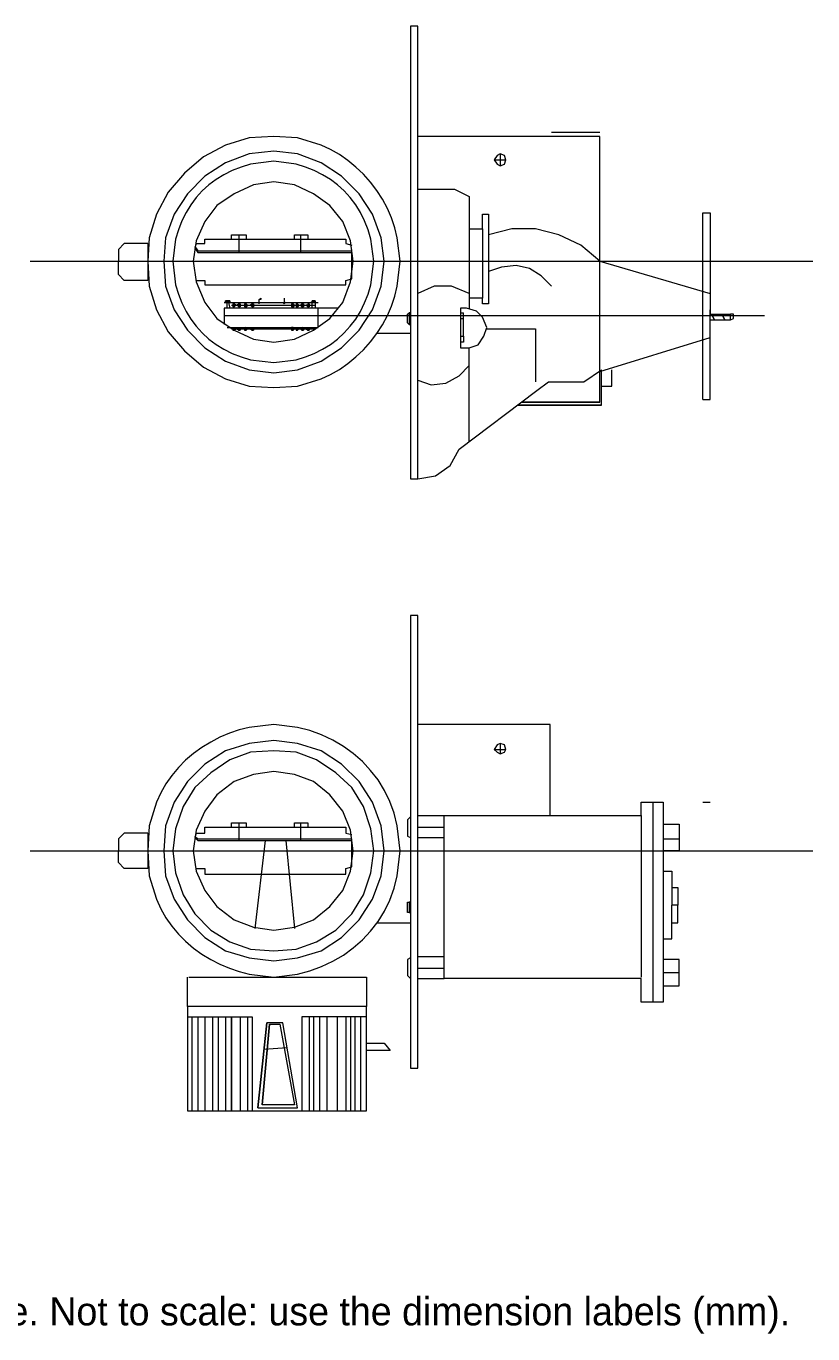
# Model space of a CAD drawing. Extents: x 0 to 243, y -13 to 181.
# Drawn here: x 130.5 to 242.6, y -13.2 to 172.9 of the extents above; entities that cross this region are included whole.
import ezdxf

# ---------------------------------------------------------------- set-up
doc = ezdxf.new("R2010")
doc.units = 0
for name, color, linetype in [('FILL', 8, 'Continuous'), ('GEOMETRY', 7, 'Continuous'), ('NOTE', 1, 'Continuous')]:
    doc.layers.add(name, color=color, linetype=linetype)

msp = doc.modelspace()

# ---------------------------------------------------------------- hatches: boundary and pattern name
at = {"layer": 'FILL'}
for points in [[(159.94, 133.42), (160.14, 133.42)], [(159.94, 133.42), (160.14, 133.42)], [(159.94, 133.42), (160.14, 133.42)], [(159.94, 133.21), (160.35, 133.21), (159.94, 133.42)], [(159.94, 133.42), (160.35, 133.21), (160.14, 133.42)], [(159.94, 133.21), (160.14, 133.21)], [(159.94, 133.21), (160.35, 133.21)], [(159.94, 133.21), (160.35, 133.21)], [(159.94, 133.21), (160.35, 133.21)], [(159.94, 133.21), (160.35, 133.21)], [(159.94, 133), (160.14, 133), (159.94, 133.21)], [(159.94, 133.21), (160.14, 133), (160.35, 133.21)], [(159.94, 133), (160.14, 133)], [(159.94, 133), (160.14, 133)], [(159.94, 133), (160.14, 133)], [(159.94, 133), (160.14, 133)], [(159.94, 133), (160.14, 133)], [(160.14, 133.21), (160.35, 133.21)], [(160.56, 133.21), (160.98, 133.21), (160.77, 133.42)], [(160.56, 133.21), (160.98, 133.21)], [(160.56, 133.21), (160.98, 133.21)], [(160.56, 133.21), (160.98, 133.21)], [(160.56, 133.21), (160.98, 133.21)], [(160.56, 133.21), (160.98, 133.21)], [(160.56, 133.21), (160.98, 133.21)], [(160.56, 133.21), (160.98, 133.21)], [(160.56, 133.21), (160.98, 133.21)], [(160.77, 133), (160.98, 133), (160.56, 133.21)], [(160.56, 133.21), (160.98, 133), (160.98, 133.21)], [(160.77, 133.42), (160.98, 133.42)], [(160.77, 133.42), (160.98, 133.42)], [(160.77, 133.42), (160.98, 133.21), (160.98, 133.42)], [(160.77, 133), (160.98, 133)], [(160.77, 133), (160.98, 133)], [(160.77, 133), (160.98, 133)], [(161.61, 133.42), (161.82, 133.42)], [(161.61, 133.21), (162.03, 133.21), (161.61, 133.42)], [(161.61, 133.42), (162.03, 133.21), (161.82, 133.42)], [(161.61, 133.21), (162.03, 133.21)], [(161.61, 133.21), (162.03, 133.21)], [(161.61, 133.21), (162.03, 133.21)], [(161.61, 133.21), (162.03, 133.21)], [(161.61, 133.21), (162.03, 133.21)], [(161.61, 133.21), (162.03, 133.21)], [(161.61, 133.21), (162.03, 133.21)], [(161.61, 133.21), (162.03, 133.21)], [(161.61, 133), (161.82, 133), (161.61, 133.21)], [(161.61, 133.21), (161.82, 133), (162.03, 133.21)], [(161.61, 133), (161.82, 133)], [(161.61, 133), (161.82, 133)], [(161.61, 133), (161.82, 133)], [(161.61, 133), (161.82, 133)], [(161.61, 133), (161.82, 133)], [(162.45, 133.21), (162.87, 133.21), (162.66, 133.42)], [(162.45, 133.21), (162.87, 133.21)], [(162.45, 133.21), (162.87, 133.21)], [(162.45, 133.21), (162.87, 133.21)], [(162.45, 133.21), (162.87, 133.21)], [(162.45, 133.21), (162.87, 133.21)], [(162.45, 133.21), (162.87, 133.21)], [(162.45, 133.21), (162.87, 133.21)], [(162.45, 133.21), (162.87, 133.21)], [(162.66, 133), (162.86, 133), (162.45, 133.21)], [(162.45, 133.21), (162.87, 133), (162.87, 133.21)], [(162.66, 133.42), (162.86, 133.42)], [(162.66, 133.42), (162.86, 133.21), (162.86, 133.42)], [(162.66, 133), (162.86, 133)], [(162.66, 133), (162.86, 133)], [(162.66, 133), (162.86, 133)], [(168.3, 133.42), (168.51, 133.42)], [(168.3, 133.42), (168.51, 133.42)], [(168.3, 133.42), (168.51, 133.42)], [(168.3, 133.21), (168.72, 133.21), (168.3, 133.42)], [(168.3, 133.42), (168.72, 133.21), (168.51, 133.42)], [(168.3, 133.21), (168.72, 133.21)], [(168.3, 133.21), (168.72, 133.21)], [(168.3, 133.21), (168.72, 133.21)], [(168.3, 133.21), (168.72, 133.21)], [(168.3, 133.21), (168.72, 133.21)], [(168.3, 133.21), (168.72, 133.21)], [(168.3, 133.21), (168.72, 133.21)], [(168.3, 133.21), (168.72, 133.21)], [(168.3, 133), (168.51, 133), (168.3, 133.21)], [(168.3, 133.21), (168.51, 133), (168.72, 133.21)], [(168.3, 133), (168.51, 133)], [(168.3, 133), (168.51, 133)], [(168.3, 133), (168.51, 133)], [(168.3, 133), (168.51, 133)], [(168.3, 133), (168.51, 133)], [(168.93, 133.42), (169.14, 133.42)], [(168.93, 133.21), (169.35, 133.21), (168.93, 133.42)], [(168.93, 133.42), (169.35, 133.21), (169.14, 133.42)], [(168.93, 133.21), (169.35, 133.21)], [(168.93, 133.21), (169.35, 133.21)], [(168.93, 133.21), (169.35, 133.21)], [(168.93, 133.21), (169.35, 133.21)], [(168.93, 133.21), (169.35, 133.21)], [(168.93, 133.21), (169.35, 133.21)], [(168.93, 133.21), (169.35, 133.21)], [(168.93, 133.21), (169.35, 133.21)], [(168.93, 133), (169.14, 133), (168.93, 133.21)], [(168.93, 133.21), (169.14, 133), (169.35, 133.21)], [(168.93, 133), (169.14, 133)], [(168.93, 133), (169.14, 133)], [(168.93, 133), (169.14, 133)], [(168.93, 133), (169.14, 133)], [(168.93, 133), (169.14, 133)], [(169.56, 133.21), (169.98, 133.21), (169.77, 133.42)], [(169.56, 133.21), (169.98, 133.21)], [(169.56, 133.21), (169.98, 133.21)], [(169.56, 133.21), (169.98, 133.21)], [(169.56, 133.21), (169.98, 133.21)], [(169.56, 133.21), (169.98, 133.21)], [(169.56, 133.21), (169.98, 133.21)], [(169.56, 133.21), (169.98, 133.21)], [(169.56, 133.21), (169.98, 133.21)], [(169.77, 133), (169.98, 133), (169.56, 133.21)], [(169.56, 133.21), (169.98, 133), (169.98, 133.21)], [(169.77, 133.42), (169.98, 133.42)], [(169.77, 133.42), (169.98, 133.42)], [(169.77, 133.42), (169.98, 133.21), (169.98, 133.42)], [(169.77, 133), (169.98, 133)], [(169.77, 133), (169.98, 133)], [(169.77, 133), (169.98, 133)], [(169.77, 133), (169.98, 133)], [(169.77, 133), (169.98, 133)], [(170.39, 133.21), (170.81, 133.21)], [(170.39, 133.21), (170.81, 133.21)], [(170.39, 133.21), (170.6, 133.21), (170.81, 133.21)], [(170.6, 133), (170.81, 133), (170.39, 133.21)], [(170.39, 133.21), (170.81, 133), (170.81, 133.21)], [(170.6, 133.42), (170.81, 133.42)], [(170.6, 133.21), (170.81, 133.21), (170.6, 133.42)], [(170.6, 133.42), (170.81, 133.21), (170.81, 133.42)], [(170.6, 133.21), (170.81, 133.21)], [(170.6, 133.21), (170.81, 133.21)], [(170.6, 133.21), (170.81, 133.21)], [(170.6, 133), (170.81, 133)], [(170.6, 133), (170.81, 133)], [(170.6, 133), (170.81, 133)], [(159.94, 129.86), (160.14, 129.86), (160.14, 130.07)], [(159.94, 129.86), (160.14, 129.86)], [(159.94, 129.86), (160.14, 129.86)], [(159.94, 129.86), (160.14, 129.86)], [(159.94, 129.86), (160.35, 129.86)], [(159.94, 129.86), (160.35, 129.86)], [(159.94, 129.86), (160.35, 129.86)], [(159.94, 129.86), (160.35, 129.86)], [(159.94, 129.86), (160.35, 129.86)], [(159.94, 129.86), (160.35, 129.86)], [(159.94, 129.65), (160.14, 129.65), (159.94, 129.86)], [(159.94, 129.86), (160.14, 129.65), (160.35, 129.86)], [(159.94, 129.65), (160.14, 129.65)], [(159.94, 129.65), (160.14, 129.65)], [(159.94, 129.65), (160.14, 129.65)], [(159.94, 129.65), (160.14, 129.65)], [(159.94, 129.65), (160.14, 129.65)], [(160.14, 129.86), (160.35, 129.86)], [(160.56, 129.86), (160.77, 129.86), (160.98, 129.86)], [(160.56, 129.86), (160.98, 129.86)], [(160.56, 129.86), (160.98, 129.86)], [(160.56, 129.86), (160.98, 129.86)], [(160.56, 129.86), (160.98, 129.86)], [(160.56, 129.86), (160.98, 129.86)], [(160.56, 129.86), (160.98, 129.86)], [(160.56, 129.86), (160.98, 129.86)], [(160.56, 129.86), (160.98, 129.86)], [(160.77, 129.65), (160.98, 129.65), (160.56, 129.86)], [(160.56, 129.86), (160.98, 129.65), (160.98, 129.86)], [(160.77, 129.86), (160.98, 129.86), (160.77, 130.07)], [(160.98, 129.86), (160.77, 130.07)], [(160.77, 129.86), (160.98, 129.86)], [(160.77, 129.65), (160.98, 129.65)], [(160.77, 129.65), (160.98, 129.65)], [(160.77, 129.65), (160.98, 129.65)], [(161.61, 129.86), (161.82, 129.86), (161.82, 130.07)], [(161.61, 129.86), (162.03, 129.86)], [(161.61, 129.86), (162.03, 129.86)], [(161.61, 129.86), (162.03, 129.86)], [(161.61, 129.86), (162.03, 129.86)], [(161.61, 129.86), (162.03, 129.86)], [(161.61, 129.86), (162.03, 129.86)], [(161.61, 129.86), (162.03, 129.86)], [(161.61, 129.86), (162.03, 129.86)], [(161.61, 129.86), (162.03, 129.86)], [(161.61, 129.86), (162.03, 129.86)], [(161.61, 129.65), (161.82, 129.65), (161.61, 129.86)], [(161.61, 129.86), (161.82, 129.65), (162.03, 129.86)], [(161.61, 129.65), (161.82, 129.65)], [(161.61, 129.65), (161.82, 129.65)], [(161.61, 129.65), (161.82, 129.65)], [(161.61, 129.65), (161.82, 129.65)], [(161.61, 129.65), (161.82, 129.65)], [(162.45, 129.86), (162.66, 129.86), (162.87, 129.86)], [(162.45, 129.86), (162.87, 129.86)], [(162.45, 129.86), (162.87, 129.86)], [(162.45, 129.86), (162.87, 129.86)], [(162.45, 129.86), (162.87, 129.86)], [(162.45, 129.86), (162.87, 129.86)], [(162.45, 129.86), (162.87, 129.86)], [(162.45, 129.86), (162.87, 129.86)], [(162.45, 129.86), (162.87, 129.86)], [(162.66, 129.65), (162.86, 129.65), (162.45, 129.86)], [(162.45, 129.86), (162.87, 129.65), (162.87, 129.86)], [(162.66, 129.86), (162.86, 129.86), (162.66, 130.07)], [(162.66, 129.86), (162.86, 129.86)], [(162.66, 129.65), (162.86, 129.65)], [(162.66, 129.65), (162.86, 129.65)], [(162.66, 129.65), (162.86, 129.65)], [(168.3, 130.07), (168.51, 130.07)], [(168.3, 129.86), (168.51, 129.86), (168.3, 130.07)], [(168.3, 130.07), (168.51, 129.86), (168.51, 130.07)], [(168.3, 129.86), (168.72, 129.86)], [(168.3, 129.86), (168.72, 129.86)], [(168.3, 129.86), (168.72, 129.86)], [(168.3, 129.86), (168.72, 129.86)], [(168.3, 129.86), (168.72, 129.86)], [(168.3, 129.86), (168.72, 129.86)], [(168.3, 129.86), (168.72, 129.86)], [(168.3, 129.86), (168.72, 129.86)], [(168.3, 129.86), (168.72, 129.86)], [(168.3, 129.86), (168.72, 129.86)], [(168.3, 129.65), (168.51, 129.65), (168.3, 129.86)], [(168.3, 129.86), (168.51, 129.65), (168.72, 129.86)], [(168.3, 129.65), (168.51, 129.65)], [(168.3, 129.65), (168.51, 129.65)], [(168.3, 129.65), (168.51, 129.65)], [(168.3, 129.65), (168.51, 129.65)], [(168.3, 129.65), (168.51, 129.65)], [(168.93, 129.86), (169.14, 129.86), (169.14, 130.07)], [(168.93, 129.86), (169.35, 129.86)], [(168.93, 129.86), (169.35, 129.86)], [(168.93, 129.86), (169.35, 129.86)], [(168.93, 129.86), (169.35, 129.86)], [(168.93, 129.86), (169.35, 129.86)], [(168.93, 129.86), (169.35, 129.86)], [(168.93, 129.86), (169.35, 129.86)], [(168.93, 129.86), (169.35, 129.86)], [(168.93, 129.86), (169.35, 129.86)], [(168.93, 129.86), (169.35, 129.86)], [(168.93, 129.65), (169.14, 129.65), (168.93, 129.86)], [(168.93, 129.86), (169.14, 129.65), (169.35, 129.86)], [(168.93, 129.65), (169.14, 129.65)], [(168.93, 129.65), (169.14, 129.65)], [(168.93, 129.65), (169.14, 129.65)], [(168.93, 129.65), (169.14, 129.65)], [(168.93, 129.65), (169.14, 129.65)], [(169.14, 129.86), (169.14, 130.07)], [(169.56, 129.86), (169.77, 129.86), (169.98, 129.86)], [(169.56, 129.86), (169.98, 129.86)], [(169.56, 129.86), (169.98, 129.86)], [(169.56, 129.86), (169.98, 129.86)], [(169.56, 129.86), (169.98, 129.86)], [(169.56, 129.86), (169.98, 129.86)], [(169.56, 129.86), (169.98, 129.86)], [(169.56, 129.86), (169.98, 129.86)], [(169.56, 129.86), (169.98, 129.86)], [(169.77, 129.65), (169.98, 129.65), (169.56, 129.86)], [(169.56, 129.86), (169.98, 129.65), (169.98, 129.86)], [(169.77, 129.86), (169.98, 129.86), (169.77, 130.07)], [(169.98, 129.86), (169.77, 130.07)], [(169.77, 129.86), (169.98, 129.86)], [(169.77, 129.65), (169.98, 129.65)], [(169.77, 129.65), (169.98, 129.65)], [(169.77, 129.65), (169.98, 129.65)], [(169.77, 129.65), (169.98, 129.65)], [(169.77, 129.65), (169.98, 129.65)], [(170.39, 129.86), (170.81, 129.86)], [(170.39, 129.86), (170.81, 129.86)], [(170.39, 129.86), (170.6, 129.86), (170.81, 129.86)], [(170.6, 129.65), (170.81, 129.65), (170.39, 129.86)], [(170.39, 129.86), (170.81, 129.65), (170.81, 129.86)], [(170.6, 129.86), (170.81, 129.86), (170.6, 130.07)], [(170.6, 129.86), (170.81, 129.86)], [(170.6, 129.86), (170.81, 129.86)], [(170.6, 129.86), (170.81, 129.86)], [(170.6, 129.86), (170.81, 129.86)], [(170.6, 129.86), (170.81, 129.86)], [(170.6, 129.65), (170.81, 129.65)], [(170.6, 129.65), (170.81, 129.65)], [(170.6, 129.65), (170.81, 129.65)]]:
    msp.add_hatch(color=7, dxfattribs=at).paths.add_polyline_path(points)

# ---------------------------------------------------------------- linework, layer by layer
at = {"layer": 'GEOMETRY', "lineweight": 13}
for points in [[(185.24, 126.52), (185.24, 108.53), (186.29, 108.53), (186.29, 172.95), (185.24, 172.95), (185.24, 126.52)], [(183.78, 139.48), (183.36, 142.83), (183.01, 144.26), (182.54, 145.66), (181.95, 147.01), (181.24, 148.32), (180.44, 149.57), (179.53, 150.75), (178.54, 151.86), (177.46, 152.89), (176.31, 153.83), (175.1, 154.66), (173.82, 155.39), (172.49, 156.01), (169.14, 157.05), (165.79, 157.26), (162.24, 157.05), (158.89, 156.01), (155.75, 154.33), (153.04, 152.03), (150.73, 149.31), (149.06, 146.18), (148.01, 142.83), (147.8, 139.48), (148.01, 135.93), (149.06, 132.58), (150.73, 129.44), (153.04, 126.72), (155.75, 124.42), (158.89, 122.75), (162.24, 121.71), (165.79, 121.5), (169.14, 121.71), (172.49, 122.75), (173.82, 123.37), (175.1, 124.09), (176.31, 124.93), (177.46, 125.87), (178.54, 126.89), (179.53, 128), (180.44, 129.19), (181.25, 130.44), (181.95, 131.74), (182.54, 133.1), (183.01, 134.5), (183.36, 135.93), (183.78, 139.48), (183.36, 142.83), (183.01, 144.26), (182.54, 145.66), (181.95, 147.01), (181.24, 148.32), (180.44, 149.57), (179.53, 150.75), (178.54, 151.86), (177.46, 152.89), (176.31, 153.83), (175.1, 154.66), (173.82, 155.39), (172.49, 156.01), (169.14, 157.05), (165.79, 157.26), (162.24, 157.05), (158.89, 156.01), (155.75, 154.33), (153.04, 152.03), (150.73, 149.31), (149.06, 146.18), (148.01, 142.83), (147.8, 139.48), (148.01, 135.93), (149.06, 132.58), (150.73, 129.44), (153.04, 126.72), (155.75, 124.42), (158.89, 122.75), (162.24, 121.71), (165.79, 121.5), (169.14, 121.71), (172.49, 122.75), (173.82, 123.37), (175.1, 124.09), (176.31, 124.93), (177.46, 125.87), (178.54, 126.89), (179.53, 128), (180.44, 129.19), (181.25, 130.44), (181.95, 131.74), (182.54, 133.1), (183.01, 134.5), (183.36, 135.93), (183.78, 139.48), (183.36, 142.83), (183.01, 144.26), (182.54, 145.66), (181.95, 147.01), (181.24, 148.32), (180.44, 149.57), (179.53, 150.75), (178.54, 151.86), (177.46, 152.89), (176.31, 153.83), (175.1, 154.66), (173.82, 155.39), (172.49, 156.01), (169.14, 157.05), (165.79, 157.26), (162.24, 157.05), (158.89, 156.01), (155.75, 154.33), (153.04, 152.03), (150.73, 149.31), (149.06, 146.18), (148.01, 142.83), (147.8, 139.48), (148.01, 135.93), (149.06, 132.58), (150.73, 129.44), (153.04, 126.72), (155.75, 124.42), (158.89, 122.75), (162.24, 121.71), (165.79, 121.5), (169.14, 121.71), (172.49, 122.75), (173.82, 123.37), (175.1, 124.09), (176.31, 124.93), (177.46, 125.87), (178.54, 126.89), (179.53, 128), (180.44, 129.19), (181.25, 130.44), (181.95, 131.74), (182.54, 133.1), (183.01, 134.5), (183.36, 135.93), (183.78, 139.48)], [(181.48, 139.48), (181.06, 142.83), (179.81, 146.18), (177.92, 149.1), (175.41, 151.61), (172.49, 153.5), (169.14, 154.75), (165.79, 155.17), (162.24, 154.75), (158.89, 153.5), (155.96, 151.61), (153.45, 149.1), (151.57, 146.18), (150.32, 142.83), (150.11, 139.48), (150.32, 135.93), (151.57, 132.58), (153.45, 129.65), (155.96, 127.14), (158.89, 125.26), (162.24, 124.01), (165.79, 123.59), (169.14, 124.01), (172.49, 125.26), (175.41, 127.14), (177.92, 129.65), (179.81, 132.58), (181.06, 135.93), (181.48, 139.48)], [(198.84, 153.91), (198.63, 154.54), (198, 154.75), (197.58, 154.54), (197.17, 153.91), (197.58, 153.29), (198, 153.08), (198.63, 153.29), (198.84, 153.91)], [(180.01, 139.48), (179.6, 142.62), (179.2, 143.96), (178.7, 145.22), (178.11, 146.41), (177.43, 147.51), (176.66, 148.54), (175.8, 149.49), (174.85, 150.35), (173.82, 151.12), (172.72, 151.8), (171.53, 152.39), (170.27, 152.89), (168.93, 153.29), (165.79, 153.71), (162.45, 153.29), (161.11, 152.89), (159.85, 152.39), (158.66, 151.8), (157.55, 151.12), (156.52, 150.35), (155.58, 149.49), (154.72, 148.54), (153.95, 147.52), (153.27, 146.41), (152.68, 145.22), (152.18, 143.96), (151.78, 142.62), (151.36, 139.48), (151.78, 136.14), (152.18, 134.8), (152.67, 133.54), (153.26, 132.35), (153.95, 131.24), (154.72, 130.22), (155.58, 129.27), (156.53, 128.41), (157.55, 127.64), (158.66, 126.95), (159.85, 126.36), (161.11, 125.87), (162.45, 125.47), (165.79, 125.05), (168.93, 125.47), (170.27, 125.87), (171.53, 126.36), (172.71, 126.95), (173.82, 127.64), (174.85, 128.41), (175.8, 129.27), (176.66, 130.22), (177.43, 131.24), (178.11, 132.35), (178.7, 133.54), (179.2, 134.8), (179.6, 136.14), (180.01, 139.48)], [(177.09, 139.48), (176.67, 142.41), (175.62, 145.13), (173.74, 147.43), (171.44, 149.1), (168.72, 150.36), (165.79, 150.78), (162.86, 150.36), (160.14, 149.1), (157.64, 147.43), (155.96, 145.13), (154.71, 142.41), (154.29, 139.48), (154.71, 136.56), (155.96, 133.63), (157.64, 131.33), (160.14, 129.65), (162.86, 128.4), (165.79, 127.98), (168.72, 128.4), (171.44, 129.65), (173.74, 131.33), (175.62, 133.63), (176.67, 136.56), (177.09, 139.48)], [(160.14, 133.42), (159.94, 133.42), (160.14, 133.42)], [(159.94, 133.42), (160.14, 133.42), (159.94, 133.42)], [(159.94, 133.42), (160.14, 133.42), (159.94, 133.42)], [(159.94, 133.42), (159.94, 133.21), (160.35, 133.21), (159.94, 133.42)], [(159.94, 133.42), (160.14, 133.42), (160.35, 133.21), (159.94, 133.42)], [(160.35, 133.21), (160.14, 133.42), (159.94, 133.42), (159.94, 133), (160.14, 133), (160.35, 133.21)], [(159.94, 133.21), (160.14, 133.21), (159.94, 133.21)], [(159.94, 133.21), (160.35, 133.21), (159.94, 133.21)], [(159.94, 133.21), (160.35, 133.21), (159.94, 133.21)], [(159.94, 133.21), (160.35, 133.21), (159.94, 133.21)], [(159.94, 133.21), (160.35, 133.21), (159.94, 133.21)], [(159.94, 133.21), (159.94, 133), (160.14, 133), (159.94, 133.21)], [(159.94, 133.21), (160.35, 133.21), (160.14, 133), (159.94, 133.21)], [(159.94, 133), (160.14, 133), (159.94, 133)], [(159.94, 133), (160.14, 133), (159.94, 133)], [(159.94, 133), (160.14, 133), (159.94, 133)], [(159.94, 133), (160.14, 133), (159.94, 133)], [(159.94, 133), (160.14, 133), (159.94, 133)], [(160.14, 133.21), (160.35, 133.21), (160.14, 133.21)], [(160.77, 133.42), (160.56, 133.21), (160.98, 133.21), (160.77, 133.42)], [(160.98, 133.21), (160.98, 133.42), (160.77, 133.42), (160.56, 133.21), (160.77, 133), (160.98, 133), (160.98, 133.21)], [(160.56, 133.21), (160.98, 133.21), (160.56, 133.21)], [(160.56, 133.21), (160.98, 133.21), (160.56, 133.21)], [(160.56, 133.21), (160.98, 133.21), (160.56, 133.21)], [(160.56, 133.21), (160.98, 133.21), (160.56, 133.21)], [(160.56, 133.21), (160.98, 133.21), (160.56, 133.21)], [(160.56, 133.21), (160.98, 133.21), (160.56, 133.21)], [(160.56, 133.21), (160.98, 133.21), (160.56, 133.21)], [(160.56, 133.21), (160.98, 133.21), (160.56, 133.21)], [(160.56, 133.21), (160.77, 133), (160.98, 133), (160.56, 133.21)], [(160.56, 133.21), (160.98, 133.21), (160.98, 133), (160.56, 133.21)], [(160.77, 133.42), (160.98, 133.42), (160.77, 133.42)], [(160.77, 133.42), (160.98, 133.42), (160.77, 133.42)], [(160.77, 133.42), (160.98, 133.42), (160.98, 133.21), (160.77, 133.42)], [(160.77, 133), (160.98, 133), (160.77, 133)], [(160.77, 133), (160.98, 133), (160.77, 133)], [(160.77, 133), (160.98, 133), (160.77, 133)], [(161.82, 133.42), (161.61, 133.42), (161.82, 133.42)], [(161.61, 133.42), (161.61, 133.21), (162.03, 133.21), (161.61, 133.42)], [(161.61, 133.42), (161.82, 133.42), (162.03, 133.21), (161.61, 133.42)], [(162.03, 133.21), (161.82, 133.42), (161.61, 133.42), (161.61, 133), (161.82, 133), (162.03, 133.21)], [(161.61, 133.21), (162.03, 133.21), (161.61, 133.21)], [(161.61, 133.21), (162.03, 133.21), (161.61, 133.21)], [(161.61, 133.21), (162.03, 133.21), (161.61, 133.21)], [(161.61, 133.21), (162.03, 133.21), (161.61, 133.21)], [(161.61, 133.21), (162.03, 133.21), (161.61, 133.21)], [(161.61, 133.21), (162.03, 133.21), (161.61, 133.21)], [(161.61, 133.21), (162.03, 133.21), (161.61, 133.21)], [(161.61, 133.21), (162.03, 133.21), (161.61, 133.21)], [(161.61, 133.21), (161.61, 133), (161.82, 133), (161.61, 133.21)], [(161.61, 133.21), (162.03, 133.21), (161.82, 133), (161.61, 133.21)], [(161.61, 133), (161.82, 133), (161.61, 133)], [(161.61, 133), (161.82, 133), (161.61, 133)], [(161.61, 133), (161.82, 133), (161.61, 133)], [(161.61, 133), (161.82, 133), (161.61, 133)], [(161.61, 133), (161.82, 133), (161.61, 133)], [(162.66, 133.42), (162.45, 133.21), (162.86, 133.21), (162.66, 133.42)], [(162.86, 133.21), (162.86, 133.42), (162.66, 133.42), (162.45, 133.21), (162.66, 133), (162.86, 133), (162.86, 133.21)], [(162.45, 133.21), (162.86, 133.21), (162.45, 133.21)], [(162.45, 133.21), (162.86, 133.21), (162.45, 133.21)], [(162.45, 133.21), (162.86, 133.21), (162.45, 133.21)], [(162.45, 133.21), (162.86, 133.21), (162.45, 133.21)], [(162.45, 133.21), (162.86, 133.21), (162.45, 133.21)], [(162.45, 133.21), (162.86, 133.21), (162.45, 133.21)], [(162.45, 133.21), (162.86, 133.21), (162.45, 133.21)], [(162.45, 133.21), (162.86, 133.21), (162.45, 133.21)], [(162.45, 133.21), (162.66, 133), (162.86, 133), (162.45, 133.21)], [(162.45, 133.21), (162.86, 133.21), (162.86, 133), (162.45, 133.21)], [(162.66, 133.42), (162.86, 133.42), (162.66, 133.42)], [(162.66, 133.42), (162.86, 133.42), (162.86, 133.21), (162.66, 133.42)], [(162.66, 133), (162.86, 133), (162.66, 133)], [(162.66, 133), (162.86, 133), (162.66, 133)], [(162.66, 133), (162.86, 133), (162.66, 133)], [(168.51, 133.42), (168.3, 133.42), (168.51, 133.42)], [(168.3, 133.42), (168.51, 133.42), (168.3, 133.42)], [(168.3, 133.42), (168.51, 133.42), (168.3, 133.42)], [(168.3, 133.42), (168.3, 133.21), (168.72, 133.21), (168.3, 133.42)], [(168.3, 133.42), (168.51, 133.42), (168.72, 133.21), (168.3, 133.42)], [(168.72, 133.21), (168.51, 133.42), (168.3, 133.42), (168.3, 133), (168.51, 133), (168.72, 133.21)], [(168.3, 133.21), (168.72, 133.21), (168.3, 133.21)], [(168.3, 133.21), (168.72, 133.21), (168.3, 133.21)], [(168.3, 133.21), (168.72, 133.21), (168.3, 133.21)], [(168.3, 133.21), (168.72, 133.21), (168.3, 133.21)], [(168.3, 133.21), (168.72, 133.21), (168.3, 133.21)], [(168.3, 133.21), (168.72, 133.21), (168.3, 133.21)], [(168.3, 133.21), (168.72, 133.21), (168.3, 133.21)], [(168.3, 133.21), (168.72, 133.21), (168.3, 133.21)], [(168.3, 133.21), (168.3, 133), (168.51, 133), (168.3, 133.21)], [(168.3, 133.21), (168.72, 133.21), (168.51, 133), (168.3, 133.21)], [(168.3, 133), (168.51, 133), (168.3, 133)], [(168.3, 133), (168.51, 133), (168.3, 133)], [(168.3, 133), (168.51, 133), (168.3, 133)], [(168.3, 133), (168.51, 133), (168.3, 133)], [(168.3, 133), (168.51, 133), (168.3, 133)], [(169.14, 133.42), (168.93, 133.42), (169.14, 133.42)], [(168.93, 133.42), (168.93, 133.21), (169.35, 133.21), (168.93, 133.42)], [(168.93, 133.42), (169.14, 133.42), (169.35, 133.21), (168.93, 133.42)], [(169.35, 133.21), (169.14, 133.42), (168.93, 133.42), (168.93, 133), (169.14, 133), (169.35, 133.21)], [(168.93, 133.21), (169.35, 133.21), (168.93, 133.21)], [(168.93, 133.21), (169.35, 133.21), (168.93, 133.21)], [(168.93, 133.21), (169.35, 133.21), (168.93, 133.21)], [(168.93, 133.21), (169.35, 133.21), (168.93, 133.21)], [(168.93, 133.21), (169.35, 133.21), (168.93, 133.21)], [(168.93, 133.21), (169.35, 133.21), (168.93, 133.21)], [(168.93, 133.21), (169.35, 133.21), (168.93, 133.21)], [(168.93, 133.21), (169.35, 133.21), (168.93, 133.21)], [(168.93, 133.21), (168.93, 133), (169.14, 133), (168.93, 133.21)], [(168.93, 133.21), (169.35, 133.21), (169.14, 133), (168.93, 133.21)], [(168.93, 133), (169.14, 133), (168.93, 133)], [(168.93, 133), (169.14, 133), (168.93, 133)], [(168.93, 133), (169.14, 133), (168.93, 133)], [(168.93, 133), (169.14, 133), (168.93, 133)], [(168.93, 133), (169.14, 133), (168.93, 133)], [(169.77, 133.42), (169.56, 133.21), (169.98, 133.21), (169.77, 133.42)], [(169.98, 133.21), (169.98, 133.42), (169.77, 133.42), (169.56, 133.21), (169.77, 133), (169.98, 133), (169.98, 133.21)], [(169.56, 133.21), (169.98, 133.21), (169.56, 133.21)], [(169.56, 133.21), (169.98, 133.21), (169.56, 133.21)], [(169.56, 133.21), (169.98, 133.21), (169.56, 133.21)], [(169.56, 133.21), (169.98, 133.21), (169.56, 133.21)], [(169.56, 133.21), (169.98, 133.21), (169.56, 133.21)], [(169.56, 133.21), (169.98, 133.21), (169.56, 133.21)], [(169.56, 133.21), (169.98, 133.21), (169.56, 133.21)], [(169.56, 133.21), (169.98, 133.21), (169.56, 133.21)], [(169.56, 133.21), (169.77, 133), (169.98, 133), (169.56, 133.21)], [(169.56, 133.21), (169.98, 133.21), (169.98, 133), (169.56, 133.21)], [(169.77, 133.42), (169.98, 133.42), (169.77, 133.42)], [(169.77, 133.42), (169.98, 133.42), (169.77, 133.42)], [(169.77, 133.42), (169.98, 133.42), (169.98, 133.21), (169.77, 133.42)], [(169.77, 133), (169.98, 133), (169.77, 133)], [(169.77, 133), (169.98, 133), (169.77, 133)], [(169.77, 133), (169.98, 133), (169.77, 133)], [(169.77, 133), (169.98, 133), (169.77, 133)], [(169.77, 133), (169.98, 133), (169.77, 133)], [(170.81, 133.21), (170.6, 133.42), (170.6, 133.21), (170.39, 133.21), (170.6, 133), (170.81, 133), (170.81, 133.21)], [(170.39, 133.21), (170.81, 133.21), (170.39, 133.21)], [(170.39, 133.21), (170.81, 133.21), (170.39, 133.21)], [(170.6, 133.21), (170.39, 133.21), (170.81, 133.21), (170.6, 133.21)], [(170.39, 133.21), (170.6, 133), (170.81, 133), (170.39, 133.21)], [(170.39, 133.21), (170.81, 133.21), (170.81, 133), (170.39, 133.21)], [(170.6, 133.42), (170.81, 133.42), (170.6, 133.42)], [(170.6, 133.42), (170.6, 133.21), (170.81, 133.21), (170.6, 133.42)], [(170.6, 133.42), (170.81, 133.42), (170.81, 133.21), (170.6, 133.42)], [(170.6, 133.21), (170.81, 133.21), (170.6, 133.21)], [(170.6, 133.21), (170.81, 133.21), (170.6, 133.21)], [(170.6, 133.21), (170.81, 133.21), (170.6, 133.21)], [(170.6, 133), (170.81, 133), (170.6, 133)], [(170.6, 133), (170.81, 133), (170.6, 133)], [(170.6, 133), (170.81, 133), (170.6, 133)], [(171.02, 133.63), (171.65, 133.63), (171.02, 133.63)], [(193.61, 127.14), (194.87, 127.56), (195.7, 128.82), (196.12, 130.07), (195.49, 131.54), (194.66, 132.37), (193.19, 132.79), (192.36, 132.79), (192.36, 127.14), (193.61, 127.14)], [(185.04, 132.16), (185.04, 130.49), (184.83, 130.7), (184.83, 131.95), (185.04, 132.16)], [(228.12, 131.95), (228.54, 131.12), (228.12, 131.95)], [(229.58, 131.95), (230, 131.12), (229.58, 131.95)], [(160.14, 130.07), (159.94, 129.86), (160.14, 129.86), (160.14, 130.07)], [(160.35, 129.86), (160.14, 129.86), (160.14, 130.07), (159.94, 129.86), (159.94, 129.65), (160.14, 129.65), (160.35, 129.86)], [(159.94, 129.86), (160.14, 129.86), (159.94, 129.86)], [(159.94, 129.86), (160.14, 129.86), (159.94, 129.86)], [(159.94, 129.86), (160.14, 129.86), (159.94, 129.86)], [(159.94, 129.86), (160.35, 129.86), (159.94, 129.86)], [(159.94, 129.86), (160.35, 129.86), (159.94, 129.86)], [(159.94, 129.86), (160.35, 129.86), (159.94, 129.86)], [(159.94, 129.86), (160.35, 129.86), (159.94, 129.86)], [(159.94, 129.86), (160.35, 129.86), (159.94, 129.86)], [(159.94, 129.86), (160.35, 129.86), (159.94, 129.86)], [(159.94, 129.86), (159.94, 129.65), (160.14, 129.65), (159.94, 129.86)], [(159.94, 129.86), (160.35, 129.86), (160.14, 129.65), (159.94, 129.86)], [(159.94, 129.65), (160.14, 129.65), (159.94, 129.65)], [(159.94, 129.65), (160.14, 129.65), (159.94, 129.65)], [(159.94, 129.65), (160.14, 129.65), (159.94, 129.65)], [(159.94, 129.65), (160.14, 129.65), (159.94, 129.65)], [(159.94, 129.65), (160.14, 129.65), (159.94, 129.65)], [(160.14, 129.86), (160.35, 129.86), (160.14, 129.86)], [(160.98, 129.86), (160.77, 130.07), (160.77, 129.86), (160.56, 129.86), (160.77, 129.65), (160.98, 129.65), (160.98, 129.86)], [(160.77, 129.86), (160.56, 129.86), (160.98, 129.86), (160.77, 129.86)], [(160.56, 129.86), (160.98, 129.86), (160.56, 129.86)], [(160.56, 129.86), (160.98, 129.86), (160.56, 129.86)], [(160.56, 129.86), (160.98, 129.86), (160.56, 129.86)], [(160.56, 129.86), (160.98, 129.86), (160.56, 129.86)], [(160.56, 129.86), (160.98, 129.86), (160.56, 129.86)], [(160.56, 129.86), (160.98, 129.86), (160.56, 129.86)], [(160.56, 129.86), (160.98, 129.86), (160.56, 129.86)], [(160.56, 129.86), (160.98, 129.86), (160.56, 129.86)], [(160.56, 129.86), (160.77, 129.65), (160.98, 129.65), (160.56, 129.86)], [(160.56, 129.86), (160.98, 129.86), (160.98, 129.65), (160.56, 129.86)], [(160.77, 130.07), (160.77, 129.86), (160.98, 129.86), (160.77, 130.07)], [(160.77, 130.07), (160.98, 129.86), (160.77, 130.07)], [(160.77, 129.86), (160.98, 129.86), (160.77, 129.86)], [(160.77, 129.65), (160.98, 129.65), (160.77, 129.65)], [(160.77, 129.65), (160.98, 129.65), (160.77, 129.65)], [(160.77, 129.65), (160.98, 129.65), (160.77, 129.65)], [(161.82, 130.07), (161.61, 129.86), (161.82, 129.86), (161.82, 130.07)], [(162.03, 129.86), (161.82, 129.86), (161.82, 130.07), (161.61, 129.86), (161.61, 129.65), (161.82, 129.65), (162.03, 129.86)], [(161.61, 129.86), (162.03, 129.86), (161.61, 129.86)], [(161.61, 129.86), (162.03, 129.86), (161.61, 129.86)], [(161.61, 129.86), (162.03, 129.86), (161.61, 129.86)], [(161.61, 129.86), (162.03, 129.86), (161.61, 129.86)], [(161.61, 129.86), (162.03, 129.86), (161.61, 129.86)], [(161.61, 129.86), (162.03, 129.86), (161.61, 129.86)], [(161.61, 129.86), (162.03, 129.86), (161.61, 129.86)], [(161.61, 129.86), (162.03, 129.86), (161.61, 129.86)], [(161.61, 129.86), (162.03, 129.86), (161.61, 129.86)], [(161.61, 129.86), (162.03, 129.86), (161.61, 129.86)], [(161.61, 129.86), (161.61, 129.65), (161.82, 129.65), (161.61, 129.86)], [(161.61, 129.86), (162.03, 129.86), (161.82, 129.65), (161.61, 129.86)], [(161.61, 129.65), (161.82, 129.65), (161.61, 129.65)], [(161.61, 129.65), (161.82, 129.65), (161.61, 129.65)], [(161.61, 129.65), (161.82, 129.65), (161.61, 129.65)], [(161.61, 129.65), (161.82, 129.65), (161.61, 129.65)], [(161.61, 129.65), (161.82, 129.65), (161.61, 129.65)], [(162.86, 129.86), (162.66, 130.07), (162.66, 129.86), (162.45, 129.86), (162.66, 129.65), (162.86, 129.65), (162.86, 129.86)], [(162.66, 129.86), (162.45, 129.86), (162.86, 129.86), (162.66, 129.86)], [(162.45, 129.86), (162.86, 129.86), (162.45, 129.86)], [(162.45, 129.86), (162.86, 129.86), (162.45, 129.86)], [(162.45, 129.86), (162.86, 129.86), (162.45, 129.86)], [(162.45, 129.86), (162.86, 129.86), (162.45, 129.86)], [(162.45, 129.86), (162.86, 129.86), (162.45, 129.86)], [(162.45, 129.86), (162.86, 129.86), (162.45, 129.86)], [(162.45, 129.86), (162.86, 129.86), (162.45, 129.86)], [(162.45, 129.86), (162.86, 129.86), (162.45, 129.86)], [(162.45, 129.86), (162.66, 129.65), (162.86, 129.65), (162.45, 129.86)], [(162.45, 129.86), (162.86, 129.86), (162.86, 129.65), (162.45, 129.86)], [(162.66, 130.07), (162.66, 129.86), (162.86, 129.86), (162.66, 130.07)], [(162.66, 129.86), (162.86, 129.86), (162.66, 129.86)], [(162.66, 129.65), (162.86, 129.65), (162.66, 129.65)], [(162.66, 129.65), (162.86, 129.65), (162.66, 129.65)], [(162.66, 129.65), (162.86, 129.65), (162.66, 129.65)], [(168.51, 130.07), (168.3, 130.07), (168.51, 130.07)], [(168.3, 130.07), (168.3, 129.86), (168.51, 129.86), (168.3, 130.07)], [(168.3, 130.07), (168.51, 130.07), (168.51, 129.86), (168.3, 130.07)], [(168.72, 129.86), (168.51, 129.86), (168.51, 130.07), (168.3, 129.86), (168.3, 129.65), (168.51, 129.65), (168.72, 129.86)], [(168.3, 129.86), (168.72, 129.86), (168.3, 129.86)], [(168.3, 129.86), (168.72, 129.86), (168.3, 129.86)], [(168.3, 129.86), (168.72, 129.86), (168.3, 129.86)], [(168.3, 129.86), (168.72, 129.86), (168.3, 129.86)], [(168.3, 129.86), (168.72, 129.86), (168.3, 129.86)], [(168.3, 129.86), (168.72, 129.86), (168.3, 129.86)], [(168.3, 129.86), (168.72, 129.86), (168.3, 129.86)], [(168.3, 129.86), (168.72, 129.86), (168.3, 129.86)], [(168.3, 129.86), (168.72, 129.86), (168.3, 129.86)], [(168.3, 129.86), (168.72, 129.86), (168.3, 129.86)], [(168.3, 129.86), (168.3, 129.65), (168.51, 129.65), (168.3, 129.86)], [(168.3, 129.86), (168.72, 129.86), (168.51, 129.65), (168.3, 129.86)], [(168.3, 129.65), (168.51, 129.65), (168.3, 129.65)], [(168.3, 129.65), (168.51, 129.65), (168.3, 129.65)], [(168.3, 129.65), (168.51, 129.65), (168.3, 129.65)], [(168.3, 129.65), (168.51, 129.65), (168.3, 129.65)], [(168.3, 129.65), (168.51, 129.65), (168.3, 129.65)], [(169.14, 130.07), (168.93, 129.86), (169.14, 129.86), (169.14, 130.07)], [(169.35, 129.86), (169.14, 129.86), (169.14, 130.07), (168.93, 129.86), (168.93, 129.65), (169.14, 129.65), (169.35, 129.86)], [(168.93, 129.86), (169.35, 129.86), (168.93, 129.86)], [(168.93, 129.86), (169.35, 129.86), (168.93, 129.86)], [(168.93, 129.86), (169.35, 129.86), (168.93, 129.86)], [(168.93, 129.86), (169.35, 129.86), (168.93, 129.86)], [(168.93, 129.86), (169.35, 129.86), (168.93, 129.86)], [(168.93, 129.86), (169.35, 129.86), (168.93, 129.86)], [(168.93, 129.86), (169.35, 129.86), (168.93, 129.86)], [(168.93, 129.86), (169.35, 129.86), (168.93, 129.86)], [(168.93, 129.86), (169.35, 129.86), (168.93, 129.86)], [(168.93, 129.86), (169.35, 129.86), (168.93, 129.86)], [(168.93, 129.86), (168.93, 129.65), (169.14, 129.65), (168.93, 129.86)], [(168.93, 129.86), (169.35, 129.86), (169.14, 129.65), (168.93, 129.86)], [(168.93, 129.65), (169.14, 129.65), (168.93, 129.65)], [(168.93, 129.65), (169.14, 129.65), (168.93, 129.65)], [(168.93, 129.65), (169.14, 129.65), (168.93, 129.65)], [(168.93, 129.65), (169.14, 129.65), (168.93, 129.65)], [(168.93, 129.65), (169.14, 129.65), (168.93, 129.65)], [(169.14, 130.07), (169.14, 129.86), (169.14, 130.07)], [(169.98, 129.86), (169.77, 130.07), (169.77, 129.86), (169.56, 129.86), (169.77, 129.65), (169.98, 129.65), (169.98, 129.86)], [(169.77, 129.86), (169.56, 129.86), (169.98, 129.86), (169.77, 129.86)], [(169.56, 129.86), (169.98, 129.86), (169.56, 129.86)], [(169.56, 129.86), (169.98, 129.86), (169.56, 129.86)], [(169.56, 129.86), (169.98, 129.86), (169.56, 129.86)], [(169.56, 129.86), (169.98, 129.86), (169.56, 129.86)], [(169.56, 129.86), (169.98, 129.86), (169.56, 129.86)], [(169.56, 129.86), (169.98, 129.86), (169.56, 129.86)], [(169.56, 129.86), (169.98, 129.86), (169.56, 129.86)], [(169.56, 129.86), (169.98, 129.86), (169.56, 129.86)], [(169.56, 129.86), (169.77, 129.65), (169.98, 129.65), (169.56, 129.86)], [(169.56, 129.86), (169.98, 129.86), (169.98, 129.65), (169.56, 129.86)], [(169.77, 130.07), (169.77, 129.86), (169.98, 129.86), (169.77, 130.07)], [(169.77, 130.07), (169.98, 129.86), (169.77, 130.07)], [(169.77, 129.86), (169.98, 129.86), (169.77, 129.86)], [(169.77, 129.65), (169.98, 129.65), (169.77, 129.65)], [(169.77, 129.65), (169.98, 129.65), (169.77, 129.65)], [(169.77, 129.65), (169.98, 129.65), (169.77, 129.65)], [(169.77, 129.65), (169.98, 129.65), (169.77, 129.65)], [(169.77, 129.65), (169.98, 129.65), (169.77, 129.65)], [(170.81, 129.86), (170.6, 130.07), (170.6, 129.86), (170.39, 129.86), (170.6, 129.65), (170.81, 129.65), (170.81, 129.86)], [(170.39, 129.86), (170.81, 129.86), (170.39, 129.86)], [(170.39, 129.86), (170.81, 129.86), (170.39, 129.86)], [(170.6, 129.86), (170.39, 129.86), (170.81, 129.86), (170.6, 129.86)], [(170.39, 129.86), (170.6, 129.65), (170.81, 129.65), (170.39, 129.86)], [(170.39, 129.86), (170.81, 129.86), (170.81, 129.65), (170.39, 129.86)], [(170.6, 130.07), (170.6, 129.86), (170.81, 129.86), (170.6, 130.07)], [(170.6, 129.86), (170.81, 129.86), (170.6, 129.86)], [(170.6, 129.86), (170.81, 129.86), (170.6, 129.86)], [(170.6, 129.86), (170.81, 129.86), (170.6, 129.86)], [(170.6, 129.86), (170.81, 129.86), (170.6, 129.86)], [(170.6, 129.86), (170.81, 129.86), (170.6, 129.86)], [(170.6, 129.65), (170.81, 129.65), (170.6, 129.65)], [(170.6, 129.65), (170.81, 129.65), (170.6, 129.65)], [(170.6, 129.65), (170.81, 129.65), (170.6, 129.65)], [(201.14, 119.4), (212.23, 119.4), (201.14, 119.4)], [(200.51, 118.99), (212.43, 118.99), (200.51, 118.99)], [(185.24, 42.6), (185.24, 24.61), (186.29, 24.61), (186.29, 89.03), (185.24, 89.03), (185.24, 42.6)], [(183.78, 55.57), (183.36, 59.12), (182.91, 60.9), (182.29, 62.58), (181.52, 64.16), (180.61, 65.64), (179.56, 67.01), (178.38, 68.26), (177.08, 69.4), (175.67, 70.41), (174.17, 71.29), (172.57, 72.05), (170.89, 72.66), (169.14, 73.13), (165.79, 73.55), (162.24, 73.13), (160.82, 72.77), (159.43, 72.29), (158.08, 71.72), (156.77, 71.04), (155.51, 70.27), (154.32, 69.41), (153.2, 68.46), (152.17, 67.42), (151.23, 66.3), (150.39, 65.1), (149.66, 63.82), (149.06, 62.47), (148.01, 59.12), (147.8, 55.57), (148.01, 52.01), (149.06, 48.66), (149.66, 47.31), (150.39, 46.03), (151.23, 44.83), (152.17, 43.71), (153.2, 42.67), (154.32, 41.72), (155.51, 40.85), (156.77, 40.08), (158.08, 39.41), (159.43, 38.84), (160.82, 38.36), (162.24, 38), (165.79, 37.58), (169.14, 38), (170.89, 38.47), (172.57, 39.08), (174.17, 39.84), (175.67, 40.72), (177.08, 41.73), (178.38, 42.87), (179.55, 44.12), (180.61, 45.49), (181.52, 46.97), (182.29, 48.55), (182.91, 50.23), (183.36, 52.01), (183.78, 55.57), (183.36, 59.12), (182.91, 60.9), (182.29, 62.58), (181.52, 64.16), (180.61, 65.64), (179.56, 67.01), (178.38, 68.26), (177.08, 69.4), (175.67, 70.41), (174.17, 71.29), (172.57, 72.05), (170.89, 72.66), (169.14, 73.13), (165.79, 73.55), (162.24, 73.13), (160.82, 72.77), (159.43, 72.29), (158.08, 71.72), (156.77, 71.04), (155.51, 70.27), (154.32, 69.41), (153.2, 68.46), (152.17, 67.42), (151.23, 66.3), (150.39, 65.1), (149.66, 63.82), (149.06, 62.47), (148.01, 59.12), (147.8, 55.57), (148.01, 52.01), (149.06, 48.66), (149.66, 47.31), (150.39, 46.03), (151.23, 44.83), (152.17, 43.71), (153.2, 42.67), (154.32, 41.72), (155.51, 40.85), (156.77, 40.08), (158.08, 39.41), (159.43, 38.84), (160.82, 38.36), (162.24, 38), (165.79, 37.58), (169.14, 38), (170.89, 38.47), (172.57, 39.08), (174.17, 39.84), (175.67, 40.72), (177.08, 41.73), (178.38, 42.87), (179.55, 44.12), (180.61, 45.49), (181.52, 46.97), (182.29, 48.55), (182.91, 50.23), (183.36, 52.01), (183.78, 55.57), (183.36, 59.12), (182.91, 60.9), (182.29, 62.58), (181.52, 64.16), (180.61, 65.64), (179.56, 67.01), (178.38, 68.26), (177.08, 69.4), (175.67, 70.41), (174.17, 71.29), (172.57, 72.05), (170.89, 72.66), (169.14, 73.13), (165.79, 73.55), (162.24, 73.13), (160.82, 72.77), (159.43, 72.29), (158.08, 71.72), (156.77, 71.04), (155.51, 70.27), (154.32, 69.41), (153.2, 68.46), (152.17, 67.42), (151.23, 66.3), (150.39, 65.1), (149.66, 63.82), (149.06, 62.47), (148.01, 59.12), (147.8, 55.57), (148.01, 52.01), (149.06, 48.66), (149.66, 47.31), (150.39, 46.03), (151.23, 44.83), (152.17, 43.71), (153.2, 42.67), (154.32, 41.72), (155.51, 40.85), (156.77, 40.08), (158.08, 39.41), (159.43, 38.84), (160.82, 38.36), (162.24, 38), (165.79, 37.58), (169.14, 38), (170.89, 38.47), (172.57, 39.08), (174.17, 39.84), (175.67, 40.72), (177.08, 41.73), (178.38, 42.87), (179.55, 44.12), (180.61, 45.49), (181.52, 46.97), (182.29, 48.55), (182.91, 50.23), (183.36, 52.01), (183.78, 55.57)], [(181.48, 55.57), (181.06, 59.12), (179.81, 62.47), (177.92, 65.4), (175.41, 67.91), (172.49, 69.79), (169.14, 70.83), (165.79, 71.25), (162.24, 70.83), (158.89, 69.79), (155.96, 67.91), (153.45, 65.4), (151.57, 62.47), (150.32, 59.12), (150.11, 55.57), (150.32, 52.01), (151.57, 48.66), (153.45, 45.74), (155.96, 43.22), (158.89, 41.34), (162.24, 40.3), (165.79, 39.88), (169.14, 40.3), (172.49, 41.34), (175.41, 43.22), (177.92, 45.74), (179.81, 48.66), (181.06, 52.01), (181.48, 55.57)], [(198.84, 70), (198.63, 70.62), (198, 70.83), (197.58, 70.62), (197.17, 70), (197.58, 69.58), (198, 69.37), (198.63, 69.58), (198.84, 70)], [(180.01, 55.57), (179.6, 58.7), (178.55, 61.84), (176.88, 64.56), (174.58, 66.65), (171.86, 68.53), (168.93, 69.58), (165.79, 69.79), (162.45, 69.58), (159.52, 68.53), (156.8, 66.65), (154.5, 64.56), (152.83, 61.84), (151.78, 58.7), (151.36, 55.57), (151.78, 52.43), (152.83, 49.29), (154.5, 46.57), (156.8, 44.27), (159.52, 42.6), (162.45, 41.55), (165.79, 41.34), (168.93, 41.55), (171.86, 42.6), (174.58, 44.27), (176.88, 46.57), (178.55, 49.29), (179.6, 52.43), (180.01, 55.57)], [(177.09, 55.57), (176.67, 58.49), (175.62, 61.21), (173.74, 63.51), (171.44, 65.4), (168.72, 66.44), (165.79, 66.86), (162.86, 66.44), (160.14, 65.4), (157.64, 63.51), (155.96, 61.21), (154.71, 58.49), (154.29, 55.57), (154.71, 52.64), (155.96, 49.92), (157.64, 47.62), (160.14, 45.74), (162.86, 44.69), (165.79, 44.27), (168.72, 44.69), (171.44, 45.74), (173.74, 47.62), (175.62, 49.92), (176.67, 52.64), (177.09, 55.57)], [(184.83, 48.25), (185.04, 48.25), (185.04, 46.78), (184.83, 46.78), (184.83, 48.25)], [(159.73, 31.93), (159.73, 18.54), (159.73, 31.93)], [(164.75, 31.09), (163.49, 18.96), (169.14, 18.96), (167.05, 31.09), (164.75, 31.09)], [(164.12, 19.38), (165.16, 30.89), (164.12, 19.38)]]:
    msp.add_lwpolyline(points, close=True, dxfattribs=at)
for points in [[(212.23, 123.8), (212.23, 157.26), (186.29, 157.26)], [(205.32, 157.84), (212.22, 157.84)], [(198, 154.75), (198, 153.08)], [(197.17, 153.91), (198.84, 153.91)], [(186.29, 149.73), (191.52, 149.73), (193.61, 148.69)], [(193.61, 148.69), (193.61, 132.79)], [(195.49, 144.09), (195.49, 146.18), (196.33, 146.18), (196.33, 133.42), (195.49, 133.42), (195.49, 134.25)], [(226.87, 131.75), (226.87, 146.39), (227.91, 146.39)], [(227.91, 146.39), (227.91, 131.74)], [(193.61, 144.09), (195.49, 144.09), (195.49, 134.25), (193.61, 134.25)], [(212.23, 139.48), (209.51, 141.78), (206.37, 143.25), (203.02, 144.09), (199.68, 144.09), (196.33, 143.25)], [(147.81, 141.99), (147.81, 136.76), (144.46, 136.76), (143.62, 137.6), (143.62, 139.48)], [(147.81, 141.99), (144.46, 141.99), (143.62, 141.16), (143.62, 139.48)], [(154.71, 141.99), (154.5, 141.37), (154.92, 140.74), (176.88, 140.74)], [(154.5, 141.57), (154.92, 140.95), (176.88, 140.95)], [(154.71, 141.99), (155.96, 141.99), (155.96, 142.62), (176.04, 142.62), (176.04, 141.99), (176.88, 141.78)], [(159.73, 142.62), (159.73, 143.25), (161.82, 143.25), (161.82, 142.62)], [(160.77, 143.25), (160.77, 140.74)], [(168.72, 142.62), (168.72, 143.25), (170.6, 143.25), (170.6, 142.62)], [(169.56, 143.25), (169.56, 140.74)], [(154.71, 136.76), (155.96, 136.76), (155.96, 136.14), (176.04, 136.14), (176.04, 136.76), (176.88, 136.97), (176.88, 141.16)], [(131.07, 139.48), (242.55, 139.48)], [(205.32, 135.93), (203.86, 137.39), (202.18, 138.44), (200.3, 138.86), (198.21, 138.65), (196.33, 138.02)], [(212.23, 139.48), (227.91, 134.88)], [(193.61, 134.88), (191.1, 135.93), (188.59, 135.93), (186.29, 134.88)], [(163.7, 133.42), (163.7, 134.05), (163.91, 134.25), (163.91, 134.05), (163.7, 134.05)], [(167.26, 134.25), (167.26, 133.63), (167.47, 133.63), (167.26, 133.42), (167.05, 133.63), (167.26, 133.63)], [(158.68, 133.63), (172.07, 133.63)], [(175, 132.79), (158.68, 132.79), (158.68, 130.49)], [(158.89, 133.63), (158.89, 133.84), (159.52, 133.84), (159.52, 133.63)], [(159.52, 133.84), (158.89, 133.84)], [(158.89, 133.63), (159.52, 133.63), (158.89, 133.63), (159.52, 133.63)], [(159.1, 133.84), (159.31, 133.84)], [(159.1, 132.79), (159.1, 133.63), (159.31, 133.63), (159.52, 132.79)], [(159.1, 130.07), (172.07, 130.07), (172.07, 132.79)], [(159.73, 133.21), (171.65, 133.21)], [(171.23, 133.63), (171.23, 133.84), (171.65, 133.84), (171.65, 133.63)], [(171.65, 133.84), (171.23, 133.84)], [(171.23, 132.79), (171.23, 133.63), (171.65, 133.63), (171.65, 132.79)], [(171.23, 133.63), (171.65, 133.63)], [(171.44, 133.84), (171.65, 133.84)], [(226.87, 119.82), (227.91, 119.82), (227.91, 132.58)], [(226.87, 119.82), (226.87, 132.58)], [(158.68, 131.75), (235.65, 131.75)], [(185.24, 132.16), (185.04, 132.16), (185.04, 130.49), (185.24, 130.49)], [(192.36, 132.16), (192.77, 132.16)], [(192.36, 131.33), (192.77, 131.33)], [(192.77, 128.82), (192.77, 132.16)], [(227.91, 131.95), (230.84, 131.95)], [(227.91, 131.12), (230.84, 131.12), (230.84, 131.95)], [(230.84, 131.12), (231.26, 131.33), (231.26, 131.95), (230.84, 131.95)], [(159.73, 129.86), (171.65, 129.86)], [(180.43, 129.24), (185.24, 129.24)], [(192.36, 128.82), (192.77, 128.82), (192.77, 127.98)], [(196.12, 129.86), (203.02, 129.86), (203.02, 122.33)], [(212.23, 123.8), (227.91, 128.61)], [(192.77, 127.98), (192.36, 127.98)], [(193.61, 113.76), (193.61, 127.14)], [(186.29, 122.54), (188.17, 121.91), (190.26, 122.12), (192.15, 123.17), (193.61, 124.63)], [(186.29, 108.53), (188.8, 108.95), (190.89, 110.41), (192.15, 112.71), (203.23, 121.08), (204.9, 122.33), (209.92, 122.33), (212.43, 124.01)], [(212.23, 119.4), (212.23, 123.8)], [(212.43, 118.99), (212.43, 124.01)], [(212.43, 121.71), (213.9, 121.71), (213.9, 124.01)], [(205.11, 60.59), (205.11, 73.55), (186.29, 73.55)], [(198, 70.83), (198, 69.37)], [(197.17, 70), (198.84, 70)], [(218.08, 60.59), (218.08, 62.47), (221.22, 62.47), (221.22, 34.02), (218.08, 34.02), (218.08, 37.37)], [(219.76, 62.47), (219.76, 34.02)], [(226.87, 62.47), (227.91, 62.47)], [(185.24, 60.38), (184.83, 59.96), (184.83, 57.66), (185.24, 57.45)], [(186.29, 60.59), (190.05, 60.59)], [(218.08, 37.37), (190.05, 37.37), (190.05, 60.59), (218.08, 60.59), (218.08, 37.58)], [(147.81, 58.08), (147.81, 53.06), (144.46, 53.06), (143.62, 53.89), (143.62, 55.57)], [(147.81, 58.08), (144.46, 58.08), (143.62, 57.24), (143.62, 55.57)], [(154.71, 58.08), (154.5, 57.45), (154.92, 57.03), (176.88, 57.03)], [(154.71, 58.08), (155.96, 58.08), (155.96, 58.91), (176.04, 58.91), (176.04, 58.08), (176.88, 57.87)], [(159.73, 58.91), (159.73, 59.54), (161.82, 59.54), (161.82, 58.91)], [(160.77, 59.54), (160.77, 57.03)], [(168.72, 58.91), (168.72, 59.54), (170.6, 59.54), (170.6, 58.91)], [(169.56, 59.54), (169.56, 57.03)], [(186.29, 58.91), (190.05, 58.91)], [(221.22, 59.33), (223.52, 59.33), (223.52, 55.57), (221.22, 55.57)], [(154.5, 57.66), (154.92, 57.24), (176.88, 57.24)], [(154.71, 53.06), (155.96, 53.06), (155.96, 52.22), (176.04, 52.22), (176.04, 53.06), (176.88, 53.26), (176.88, 57.24)], [(164.54, 57.03), (163.07, 44.48)], [(167.47, 57.03), (168.72, 44.48)], [(186.29, 57.45), (190.05, 57.45)], [(221.22, 57.24), (223.52, 57.24)], [(131.07, 55.57), (242.55, 55.57)], [(221.22, 52.64), (222.47, 52.64), (222.47, 47.83)], [(222.47, 50.34), (223.31, 50.34), (223.31, 47.83)], [(185.24, 48.25), (185.04, 48.25), (185.04, 46.78), (185.24, 46.78)], [(221.22, 43.02), (222.47, 43.02), (222.47, 47.83)], [(222.47, 45.32), (223.31, 45.32), (223.31, 47.83), (222.47, 47.83)], [(180.43, 45.32), (185.24, 45.32)], [(185.24, 40.3), (184.83, 40.09), (184.83, 37.79), (185.24, 37.37)], [(186.29, 40.51), (190.05, 40.51)], [(221.22, 36.32), (223.52, 36.32), (223.52, 40.09), (221.22, 40.09)], [(153.66, 37.58), (178.97, 37.58), (178.97, 33.4), (153.45, 33.4), (153.45, 37.58)], [(186.29, 38.83), (190.05, 38.83)], [(186.29, 37.37), (190.05, 37.37)], [(221.22, 38.21), (223.52, 38.21)], [(153.45, 33.4), (153.45, 18.54), (178.97, 18.54), (178.97, 33.4)], [(153.45, 31.93), (162.66, 31.93), (162.66, 18.54)], [(154.08, 31.93), (154.08, 18.54)], [(154.92, 31.93), (154.92, 18.54)], [(155.96, 31.93), (155.96, 18.54)], [(157.01, 31.93), (157.01, 18.54)], [(157.84, 31.93), (157.84, 18.54)], [(158.89, 31.93), (158.89, 18.54)], [(160.98, 31.93), (160.98, 18.54)], [(162.03, 31.93), (162.03, 18.54)], [(178.97, 31.93), (169.77, 31.93), (169.77, 18.54)], [(170.81, 31.93), (170.81, 18.54)], [(171.44, 31.93), (171.44, 18.54)], [(172.28, 31.93), (172.28, 18.54)], [(173.32, 31.93), (173.32, 18.54)], [(174.79, 31.93), (174.79, 18.54)], [(174.79, 31.93), (174.79, 18.54)], [(176.04, 31.93), (176.04, 18.54)], [(176.67, 31.93), (176.67, 18.54)], [(177.3, 31.93), (177.3, 18.54)], [(178.13, 31.93), (178.13, 18.54)], [(163.49, 18.96), (164.75, 31.09)], [(165.16, 30.88), (166.63, 30.88)], [(166.63, 30.88), (168.72, 19.38)], [(178.97, 28.17), (181.48, 28.17), (182.32, 27.12), (178.97, 27.12)], [(164.33, 27.33), (167.68, 27.54)], [(168.72, 19.38), (164.12, 19.38)]]:
    msp.add_lwpolyline(points, dxfattribs=at)

# ---------------------------------------------------------------- texts
at = {"layer": 'NOTE'}
msp.add_text('STRIPLINE - drawing taken from the product catalogue. Not to scale: use the dimension labels (mm).', height=4, dxfattribs=at).set_placement((0, -12))

doc.saveas('drawing.dxf')
